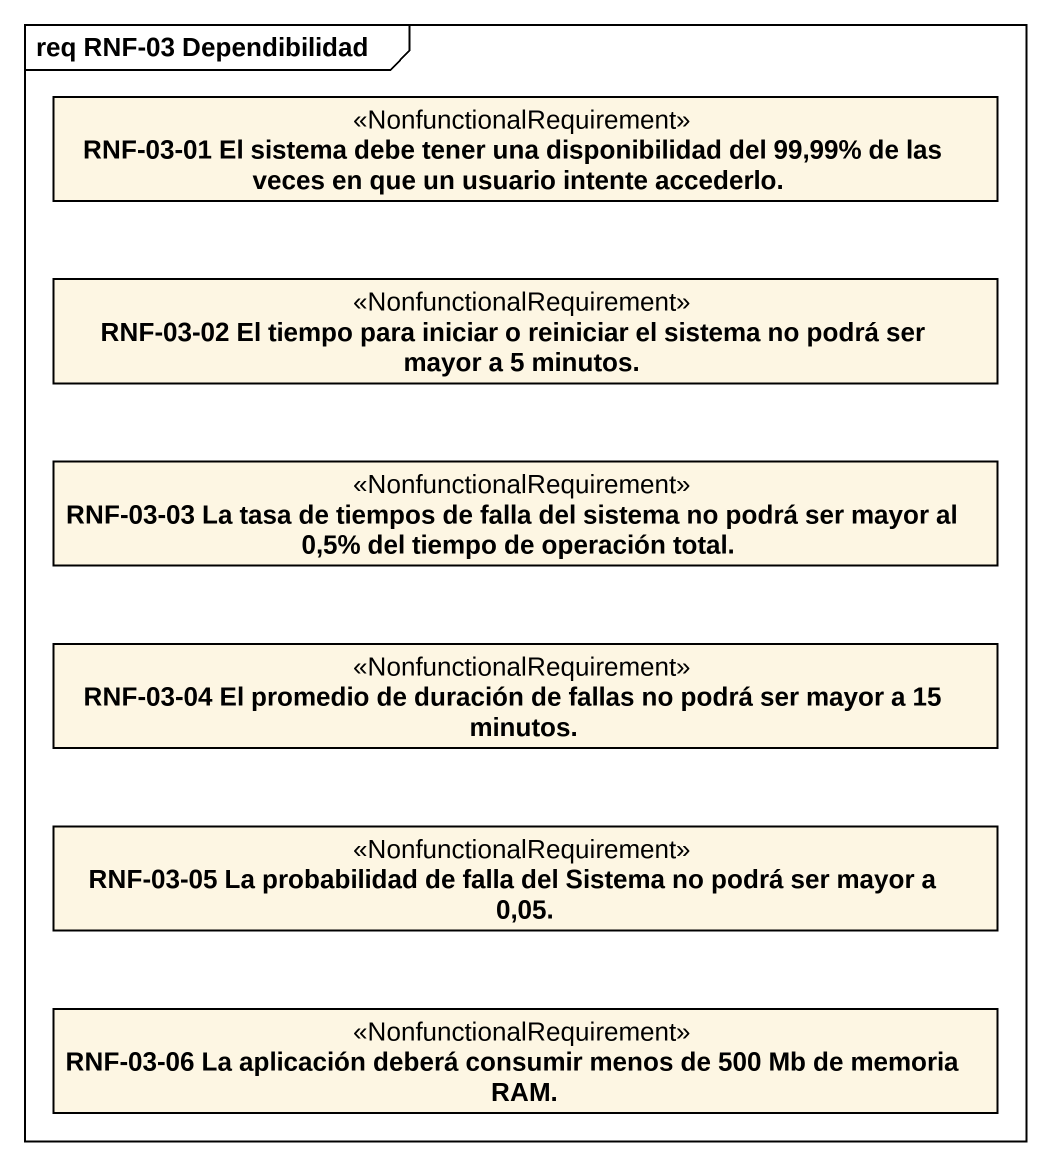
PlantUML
@startuml
mainframe req RNF-03 Dependibilidad
hide circle
hide empty members
class "RNF-03-01 El sistema debe tener una disponibilidad del 99,99% de las veces en que un usuario intente accederlo." as RNF_03_01_El_sistema_debe <<NonfunctionalRequirement>>
class "RNF-03-02 El tiempo para iniciar o reiniciar el sistema no podrá ser mayor a 5 minutos." as RNF_03_02_El_tiempo_para <<NonfunctionalRequirement>>
class "RNF-03-03 La tasa de tiempos de falla del sistema no podrá ser mayor al 0,5% del tiempo de operación total." as RNF_03_03_La_tasa_de <<NonfunctionalRequirement>>
class "RNF-03-04 El promedio de duración de fallas no podrá ser mayor a 15 minutos." as RNF_03_04_El_promedio_de <<NonfunctionalRequirement>>
class "RNF-03-05 La probabilidad de falla del Sistema no podrá ser mayor a 0,05." as RNF_03_05_La_probabilidad <<NonfunctionalRequirement>>
class "RNF-03-06 La aplicación deberá consumir menos de 500 Mb de memoria RAM." as RNF_03_06_La_aplicación <<NonfunctionalRequirement>>
@enduml
